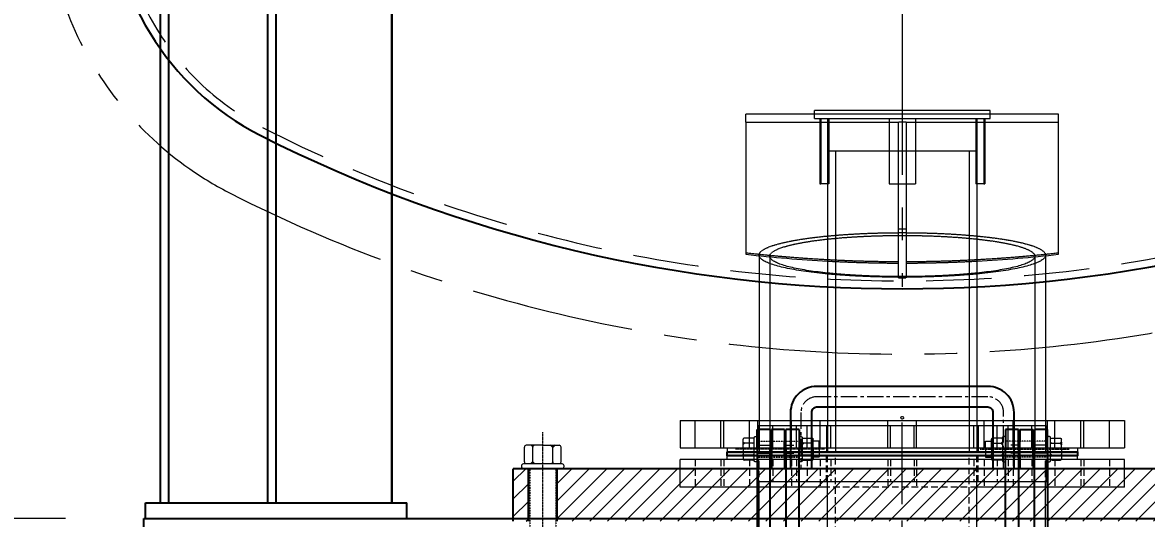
# Model space of a CAD drawing. Header units: millimetres. Extents: x -46397 to 283259, y -8690 to 23983.
# Drawn here: x 8774 to 9634, y 6205 to 6584 of the extents above; entities that cross this region are included whole.
import ezdxf

# ---------------------------------------------------------------- set-up
doc = ezdxf.new("R2010")
doc.units = ezdxf.units.MM
for name, pattern in [('CENTER', [2, 1.25, -0.25, 0.25, -0.25]), ('CENTER2', [1.125, 0.75, -0.125, 0.125, -0.125]), ('HIDDEN2', [0.1875, 0.125, -0.0625]), ('HIDDENX2', [0.75, 0.5, -0.25])]:
    doc.linetypes.add(name, pattern=pattern)
doc.layers.get('Defpoints').update_dxf_attribs({"lineweight": 0})
for name, color, linetype, lineweight in [('0-Dim', 7, 'Continuous', 0), ('AM_8', 1, 'Continuous', 25), ('BOLTS', 7, 'Continuous', 9), ('DUONGCHINH', 7, 'Continuous', 25), ('DUONGTAM', 1, 'CENTER', 0), ('mDƯỜNG TÂM', 8, 'CENTER', 0), ('PHANTOM 2', 8, 'Continuous', 0)]:
    doc.layers.add(name, color=color, linetype=linetype, lineweight=lineweight)
doc.layers.add('flashshoot', color=7, linetype='Continuous')
doc.styles.add('GHI CHÚ 1', font='isocp_IV25.ttf', dxfattribs={"width": 0.8})
doc.dimstyles.new('1-30SCALE', dxfattribs={"dimtxt": 75, "dimasz": 75, "dimexe": 37.5, "dimexo": 30, "dimgap": 30, "dimtad": 1, "dimtoh": 1, "dimdec": 0, "dimdsep": 46, "dimtxsty": 'GHI CHÚ 1', "dimcen": 0.09, "dimclrd": 256, "dimclre": 256, "dimclrt": 2, "dimadec": 0, "dimazin": 0, "dimtfac": 1, "dimtdec": 0, "dimtofl": 0, "dimtmove": 0, "dimatfit": 3, "dimfxl": 1, "dimlwd": 0, "dimlwe": 0, "dimarcsym": 0})
pattern_1 = [(165, (-2929.86261, 4673.71054), (-0.028470095, -0.1062518409), [])]
pattern_2 = [(195, (-2929.86261, -4686.91054), (-0.028470095, 0.1062518409), [])]
pattern_3 = [(15, (2929.86261, 4673.71054), (0.028470095, -0.1062518409), [])]
pattern_4 = [(345, (2929.86261, -4686.91054), (0.028470095, 0.1062518409), [])]

# ---------------------------------------------------------------- blocks, each defined once
blk = doc.blocks.new('jkdajksdqwasd')
at = {"color": 2, "linetype": 'Continuous', "lineweight": 0, "ltscale": 10, "extrusion": (0, 1, 0)}
for p, q in [((4890, 1247), (4830, 1247)), ((4830, 1226), (4830, 1247)), ((4921, 1250), (4866, 1250)), ((4866, 1247), (4866, 1250)), ((5110, 1247), (4890, 1247)), ((4890, 1230), (4890, 1247)), ((5079, 1250), (4921, 1250)), ((4921, 1247), (4921, 1250)), ((5134, 1250), (5079, 1250)), ((5079, 1247), (5079, 1250)), ((5170, 1247), (5110, 1247)), ((5110, 1230), (5110, 1247)), ((5134, 1247), (5134, 1250)), ((5170, 1226), (5170, 1247)), ((5110, 1230), (4890, 1230)), ((4942.85, 988.35), (4942.85, 1230)), ((5057.15, 988.35), (5057.15, 1230)), ((4942.85, 1226), (4830, 1226)), ((4890.45, 983.92), (4890.45, 1226)), ((5170, 1226), (5057.15, 1226)), ((5109.55, 983.92), (5109.55, 1226))]:
    blk.add_line(p, q, dxfattribs=at)
at = {"color": 1, "linetype": 'HIDDENX2', "lineweight": 0, "ltscale": 10, "extrusion": (0, 1, 0)}
for p, q in [((4841.5, 1247), (4841.5, 1226)), ((4861.26, 1247), (4861.26, 1226)), ((4863.5, 1247), (4863.5, 1226)), ((4883.26, 1247), (4883.26, 1226)), ((4889.25, 1226), (4889.25, 1250)), ((4890.45, 1226), (4890.45, 1250)), ((4898.63, 983.92), (4898.63, 1250)), ((4901, 1247), (4901, 1230)), ((4915.25, 1247), (4915.25, 1226)), ((4919, 1247), (4919, 1230)), ((4927.36, 1247), (4927.36, 1230)), ((4937.25, 1247), (4937.25, 1226)), ((4942, 1230), (4942, 1250)), ((4942.85, 1230), (4942.85, 1250)), ((4945.36, 1247), (4945.36, 1230)), ((4948.87, 988.35), (4948.87, 1250)), ((4989, 1247), (4989, 1226)), ((4991, 1247), (4991, 1230)), ((5009, 1247), (5009, 1230)), ((5011, 1247), (5011, 1226)), ((5051.13, 988.35), (5051.13, 1250)), ((5054.64, 1247), (5054.64, 1230)), ((5057.15, 1230), (5057.15, 1250)), ((5058, 1230), (5058, 1250)), ((5062.75, 1247), (5062.75, 1226)), ((5072.64, 1247), (5072.64, 1230)), ((5081, 1247), (5081, 1230)), ((5084.75, 1247), (5084.75, 1226)), ((5099, 1247), (5099, 1230)), ((5101.37, 983.92), (5101.37, 1250)), ((5109.55, 1226), (5109.55, 1250)), ((5110.75, 1226), (5110.75, 1250)), ((5116.74, 1247), (5116.74, 1226)), ((5136.5, 1247), (5136.5, 1226)), ((5138.74, 1247), (5138.74, 1226)), ((5158.5, 1247), (5158.5, 1226)), ((5057.15, 1226), (4942.85, 1226))]:
    blk.add_line(p, q, dxfattribs=at)
blk = doc.blocks.new('*U93')
at = {"layer": 'BOLTS'}
h = blk.add_hatch(dxfattribs=at)
h.set_pattern_fill('ANSI31', color=8, scale=0.88, angle=30, style=0)
h.set_pattern_definition([(195, (-2929.86261, -4641.71054), (-0.028470095, 0.1062518409), [])])
edge = h.paths.add_edge_path()
edge.add_line((-4.59, 42.03), (-4.6, 42.03))
edge.add_ellipse((-5.45, 41.94), major_axis=(-0.608, -0.608), ratio=1, start_angle=141.13417, end_angle=215.08186)
edge.add_line((-5.3, 42.79), (-5.3, 42.8))
edge.add_line((-5.3, 42.8), (-3.85, 42.8))
edge.add_line((-3.85, 42.8), (-3.85, 42.79))
edge.add_ellipse((-3.73, 41.94), major_axis=(-0.608, -0.608), ratio=1, start_angle=232.99783, end_angle=308.86583)
h = blk.add_hatch(dxfattribs=at)
h.set_pattern_fill('ANSI31', color=8, scale=0.88, angle=30, style=0)
h.set_pattern_definition([(165, (-2929.86261, 4718.91054), (-0.028470095, -0.1062518409), [])])
edge = h.paths.add_edge_path()
edge.add_line((-4.59, 35.17), (-4.6, 35.17))
edge.add_ellipse((-5.45, 35.26), major_axis=(-0.608, -0.608), ratio=1, start_angle=54.91813, end_angle=128.86582, ccw=False)
edge.add_line((-5.3, 34.41), (-5.3, 34.4))
edge.add_line((-5.3, 34.4), (-3.85, 34.4))
edge.add_line((-3.85, 34.4), (-3.85, 34.41))
edge.add_ellipse((-3.73, 35.26), major_axis=(-0.608, -0.608), ratio=1, start_angle=321.13416, end_angle=397.00216, ccw=False)
h = blk.add_hatch(dxfattribs=at)
h.set_pattern_fill('ANSI31', color=8, scale=0.88, angle=30, style=0)
h.set_pattern_definition([(345, (2929.86261, -4641.71054), (0.028470095, 0.1062518409), [])])
edge = h.paths.add_edge_path()
edge.add_line((4.59, 42.03), (4.6, 42.03))
edge.add_ellipse((5.45, 41.94), major_axis=(0.608, -0.608), ratio=1, start_angle=144.91814, end_angle=218.86583, ccw=False)
edge.add_line((5.3, 42.79), (5.3, 42.8))
edge.add_line((5.3, 42.8), (3.85, 42.8))
edge.add_line((3.85, 42.8), (3.85, 42.79))
edge.add_ellipse((3.73, 41.94), major_axis=(0.608, -0.608), ratio=1, start_angle=51.13417, end_angle=127.00217, ccw=False)
h = blk.add_hatch(dxfattribs=at)
h.set_pattern_fill('ANSI31', color=8, scale=0.88, angle=30, style=0)
h.set_pattern_definition([(15, (2929.86261, 4718.91054), (0.028470095, -0.1062518409), [])])
edge = h.paths.add_edge_path()
edge.add_line((4.59, 35.17), (4.6, 35.17))
edge.add_ellipse((5.45, 35.26), major_axis=(0.608, -0.608), ratio=1, start_angle=231.13418, end_angle=305.08187)
edge.add_line((5.3, 34.41), (5.3, 34.4))
edge.add_line((5.3, 34.4), (3.85, 34.4))
edge.add_line((3.85, 34.4), (3.85, 34.41))
edge.add_ellipse((3.73, 35.26), major_axis=(0.608, -0.608), ratio=1, start_angle=-37.00216, end_angle=38.86584)
h = blk.add_hatch(dxfattribs=at)
h.set_pattern_fill('ANSI31', color=8, scale=0.88, angle=30, style=0)
h.set_pattern_definition(pattern_2)
edge = h.paths.add_edge_path()
edge.add_line((-4.59, -3.17), (-4.6, -3.17))
edge.add_ellipse((-5.45, -3.26), major_axis=(-0.608, -0.608), ratio=1, start_angle=141.13417, end_angle=215.08186)
edge.add_line((-5.3, -2.41), (-5.3, -2.4))
edge.add_line((-5.3, -2.4), (-3.85, -2.4))
edge.add_line((-3.85, -2.4), (-3.85, -2.41))
edge.add_ellipse((-3.73, -3.26), major_axis=(-0.608, -0.608), ratio=1, start_angle=232.99783, end_angle=308.86583)
h = blk.add_hatch(dxfattribs=at)
h.set_pattern_fill('ANSI31', color=8, scale=0.88, angle=30, style=0)
h.set_pattern_definition(pattern_4)
edge = h.paths.add_edge_path()
edge.add_line((4.59, -3.17), (4.6, -3.17))
edge.add_ellipse((5.45, -3.26), major_axis=(0.608, -0.608), ratio=1, start_angle=144.91814, end_angle=218.86583, ccw=False)
edge.add_line((5.3, -2.41), (5.3, -2.4))
edge.add_line((5.3, -2.4), (3.85, -2.4))
edge.add_line((3.85, -2.4), (3.85, -2.41))
edge.add_ellipse((3.73, -3.26), major_axis=(0.608, -0.608), ratio=1, start_angle=51.13417, end_angle=127.00217, ccw=False)
h = blk.add_hatch(dxfattribs=at)
h.set_pattern_fill('ANSI31', color=8, scale=0.88, angle=30, style=0)
h.set_pattern_definition(pattern_1)
edge = h.paths.add_edge_path()
edge.add_line((-4.59, -10.03), (-4.6, -10.03))
edge.add_ellipse((-5.45, -9.94), major_axis=(-0.608, -0.608), ratio=1, start_angle=54.91813, end_angle=128.86582, ccw=False)
edge.add_line((-5.3, -10.79), (-5.3, -10.8))
edge.add_line((-5.3, -10.8), (-3.85, -10.8))
edge.add_line((-3.85, -10.8), (-3.85, -10.79))
edge.add_ellipse((-3.73, -9.94), major_axis=(-0.608, -0.608), ratio=1, start_angle=321.13416, end_angle=397.00216, ccw=False)
h = blk.add_hatch(dxfattribs=at)
h.set_pattern_fill('ANSI31', color=8, scale=0.88, angle=30, style=0)
h.set_pattern_definition(pattern_3)
edge = h.paths.add_edge_path()
edge.add_line((4.59, -10.03), (4.6, -10.03))
edge.add_ellipse((5.45, -9.94), major_axis=(0.608, -0.608), ratio=1, start_angle=231.13418, end_angle=305.08187)
edge.add_line((5.3, -10.79), (5.3, -10.8))
edge.add_line((5.3, -10.8), (3.85, -10.8))
edge.add_line((3.85, -10.8), (3.85, -10.79))
edge.add_ellipse((3.73, -9.94), major_axis=(0.608, -0.608), ratio=1, start_angle=-37.00216, end_angle=38.86584)
at = {"layer": 'BOLTS', "color": 8, "linetype": 'CENTER2'}
blk.add_line((0, 51.57), (0, -16.77), dxfattribs=at)
at = {"layer": 'BOLTS', "color": 8}
for p, q in [((0, 42.8), (-7.54, 42.8)), ((-4.59, 41.94), (-4.59, 35.26)), ((0, 42.8), (7.54, 42.8)), ((4.59, 41.94), (4.59, 35.26)), ((-8.4, -3.26), (-8.4, -9.94)), ((-4.59, -3.26), (-4.59, -9.94)), ((4.59, -3.26), (4.59, -9.94)), ((8.4, -3.26), (8.4, -9.94)), ((0, -10.8), (-7.54, -10.8)), ((0, -10.8), (7.54, -10.8))]:
    blk.add_line(p, q, dxfattribs=at)
at = {"layer": 'BOLTS', "color": 3, "linetype": 'HIDDEN2'}
for p, q in [((-6, 0), (-6, 32)), ((6, 0), (6, 32))]:
    blk.add_line(p, q, dxfattribs=at)
at = {"layer": 'BOLTS', "color": 3}
for points in [[(0, 47.4), (-5.88, 47.4, 0.414214), (-6, 47.28), (-6, 42.8)], [(0, 47.4), (5.88, 47.4, -0.414214), (6, 47.28), (6, 42.8)]]:
    blk.add_lwpolyline(points, format="xyb", dxfattribs=at)
for points in [[(0, 32), (-8.74, 32, -0.414214), (-9.6, 32.86), (-9.6, 33.54, -0.414214), (-8.74, 34.4), (0, 34.4), (8.74, 34.4, -0.414214), (9.6, 33.54), (9.6, 32.86, -0.414214), (8.74, 32)], [(0, -2.4), (-8.74, -2.4, -0.414214), (-9.6, -1.54), (-9.6, -0.86, -0.414214), (-8.74, 0), (0, 0), (8.74, 0, -0.414214), (9.6, -0.86), (9.6, -1.54, -0.414214), (8.74, -2.4)]]:
    blk.add_lwpolyline(points, format="xyb", close=True, dxfattribs=at)
at = {"layer": 'BOLTS', "color": 8}
for points in [[(-7.54, 34.4, -0.414214), (-8.4, 35.26), (-8.4, 41.94, -0.414214), (-7.54, 42.8)], [(7.54, 34.4, 0.414214), (8.4, 35.26), (8.4, 41.94, 0.414214), (7.54, 42.8)]]:
    blk.add_lwpolyline(points, format="xyb", dxfattribs=at)
blk.add_lwpolyline([(-7.54, 34.4), (0, 34.4)], dxfattribs=at)
for centre, start, end in [((-5.45, 41.94), 360, 90), ((-5.45, 41.94), 360, 90), ((-5.45, 35.26), 270, 0), ((-3.73, 41.94), 90, 180), ((-3.73, 41.94), 90, 180), ((-3.73, 35.26), 180, 270), ((3.73, 41.94), 360, 90), ((3.73, 41.94), 360, 90), ((3.73, 35.26), 270, 0), ((5.45, 41.94), 90, 180), ((5.45, 41.94), 90, 180), ((5.45, 35.26), 180, 270), ((-7.54, -3.26), 90, 180), ((-5.45, -3.26), 360, 90), ((-5.45, -3.26), 360, 90), ((-3.73, -3.26), 90, 180), ((-3.73, -3.26), 90, 180), ((3.73, -3.26), 360, 90), ((3.73, -3.26), 360, 90), ((5.45, -3.26), 90, 180), ((5.45, -3.26), 90, 180), ((7.54, -3.26), 360, 90), ((-7.54, -9.94), 180, 270), ((-5.45, -9.94), 270, 0), ((-3.73, -9.94), 180, 270), ((3.73, -9.94), 270, 0), ((5.45, -9.94), 180, 270), ((7.54, -9.94), 270, 0)]:
    blk.add_arc(centre, 0.859, start, end, dxfattribs=at)
blk = doc.blocks.new('*U94')
at = {"layer": 'BOLTS'}
h = blk.add_hatch(dxfattribs=at)
h.set_pattern_fill('ANSI31', color=8, scale=0.88, angle=30, style=0)
h.set_pattern_definition([(195, (-2929.86261, -4641.71054), (-0.028470095, 0.1062518409), [])])
edge = h.paths.add_edge_path()
edge.add_line((-4.59, 42.03), (-4.6, 42.03))
edge.add_ellipse((-5.45, 41.94), major_axis=(-0.608, -0.608), ratio=1, start_angle=141.13417, end_angle=215.08186)
edge.add_line((-5.3, 42.79), (-5.3, 42.8))
edge.add_line((-5.3, 42.8), (-3.85, 42.8))
edge.add_line((-3.85, 42.8), (-3.85, 42.79))
edge.add_ellipse((-3.73, 41.94), major_axis=(-0.608, -0.608), ratio=1, start_angle=232.99783, end_angle=308.86583)
h = blk.add_hatch(dxfattribs=at)
h.set_pattern_fill('ANSI31', color=8, scale=0.88, angle=30, style=0)
h.set_pattern_definition([(165, (-2929.86261, 4718.91054), (-0.028470095, -0.1062518409), [])])
edge = h.paths.add_edge_path()
edge.add_line((-4.59, 35.17), (-4.6, 35.17))
edge.add_ellipse((-5.45, 35.26), major_axis=(-0.608, -0.608), ratio=1, start_angle=54.91813, end_angle=128.86582, ccw=False)
edge.add_line((-5.3, 34.41), (-5.3, 34.4))
edge.add_line((-5.3, 34.4), (-3.85, 34.4))
edge.add_line((-3.85, 34.4), (-3.85, 34.41))
edge.add_ellipse((-3.73, 35.26), major_axis=(-0.608, -0.608), ratio=1, start_angle=321.13416, end_angle=397.00216, ccw=False)
h = blk.add_hatch(dxfattribs=at)
h.set_pattern_fill('ANSI31', color=8, scale=0.88, angle=30, style=0)
h.set_pattern_definition([(345, (2929.86261, -4641.71054), (0.028470095, 0.1062518409), [])])
edge = h.paths.add_edge_path()
edge.add_line((4.59, 42.03), (4.6, 42.03))
edge.add_ellipse((5.45, 41.94), major_axis=(0.608, -0.608), ratio=1, start_angle=144.91814, end_angle=218.86583, ccw=False)
edge.add_line((5.3, 42.79), (5.3, 42.8))
edge.add_line((5.3, 42.8), (3.85, 42.8))
edge.add_line((3.85, 42.8), (3.85, 42.79))
edge.add_ellipse((3.73, 41.94), major_axis=(0.608, -0.608), ratio=1, start_angle=51.13417, end_angle=127.00217, ccw=False)
h = blk.add_hatch(dxfattribs=at)
h.set_pattern_fill('ANSI31', color=8, scale=0.88, angle=30, style=0)
h.set_pattern_definition([(15, (2929.86261, 4718.91054), (0.028470095, -0.1062518409), [])])
edge = h.paths.add_edge_path()
edge.add_line((4.59, 35.17), (4.6, 35.17))
edge.add_ellipse((5.45, 35.26), major_axis=(0.608, -0.608), ratio=1, start_angle=231.13418, end_angle=305.08187)
edge.add_line((5.3, 34.41), (5.3, 34.4))
edge.add_line((5.3, 34.4), (3.85, 34.4))
edge.add_line((3.85, 34.4), (3.85, 34.41))
edge.add_ellipse((3.73, 35.26), major_axis=(0.608, -0.608), ratio=1, start_angle=-37.00216, end_angle=38.86584)
h = blk.add_hatch(dxfattribs=at)
h.set_pattern_fill('ANSI31', color=8, scale=0.88, angle=30, style=0)
h.set_pattern_definition(pattern_2)
edge = h.paths.add_edge_path()
edge.add_line((-4.59, -3.17), (-4.6, -3.17))
edge.add_ellipse((-5.45, -3.26), major_axis=(-0.608, -0.608), ratio=1, start_angle=141.13417, end_angle=215.08186)
edge.add_line((-5.3, -2.41), (-5.3, -2.4))
edge.add_line((-5.3, -2.4), (-3.85, -2.4))
edge.add_line((-3.85, -2.4), (-3.85, -2.41))
edge.add_ellipse((-3.73, -3.26), major_axis=(-0.608, -0.608), ratio=1, start_angle=232.99783, end_angle=308.86583)
h = blk.add_hatch(dxfattribs=at)
h.set_pattern_fill('ANSI31', color=8, scale=0.88, angle=30, style=0)
h.set_pattern_definition(pattern_4)
edge = h.paths.add_edge_path()
edge.add_line((4.59, -3.17), (4.6, -3.17))
edge.add_ellipse((5.45, -3.26), major_axis=(0.608, -0.608), ratio=1, start_angle=144.91814, end_angle=218.86583, ccw=False)
edge.add_line((5.3, -2.41), (5.3, -2.4))
edge.add_line((5.3, -2.4), (3.85, -2.4))
edge.add_line((3.85, -2.4), (3.85, -2.41))
edge.add_ellipse((3.73, -3.26), major_axis=(0.608, -0.608), ratio=1, start_angle=51.13417, end_angle=127.00217, ccw=False)
h = blk.add_hatch(dxfattribs=at)
h.set_pattern_fill('ANSI31', color=8, scale=0.88, angle=30, style=0)
h.set_pattern_definition(pattern_1)
edge = h.paths.add_edge_path()
edge.add_line((-4.59, -10.03), (-4.6, -10.03))
edge.add_ellipse((-5.45, -9.94), major_axis=(-0.608, -0.608), ratio=1, start_angle=54.91813, end_angle=128.86582, ccw=False)
edge.add_line((-5.3, -10.79), (-5.3, -10.8))
edge.add_line((-5.3, -10.8), (-3.85, -10.8))
edge.add_line((-3.85, -10.8), (-3.85, -10.79))
edge.add_ellipse((-3.73, -9.94), major_axis=(-0.608, -0.608), ratio=1, start_angle=321.13416, end_angle=397.00216, ccw=False)
h = blk.add_hatch(dxfattribs=at)
h.set_pattern_fill('ANSI31', color=8, scale=0.88, angle=30, style=0)
h.set_pattern_definition(pattern_3)
edge = h.paths.add_edge_path()
edge.add_line((4.59, -10.03), (4.6, -10.03))
edge.add_ellipse((5.45, -9.94), major_axis=(0.608, -0.608), ratio=1, start_angle=231.13418, end_angle=305.08187)
edge.add_line((5.3, -10.79), (5.3, -10.8))
edge.add_line((5.3, -10.8), (3.85, -10.8))
edge.add_line((3.85, -10.8), (3.85, -10.79))
edge.add_ellipse((3.73, -9.94), major_axis=(0.608, -0.608), ratio=1, start_angle=-37.00216, end_angle=38.86584)
at = {"layer": 'BOLTS', "color": 8, "linetype": 'CENTER2'}
blk.add_line((0, 51.57), (0, -16.77), dxfattribs=at)
at = {"layer": 'BOLTS', "color": 8}
for p, q in [((0, 42.8), (-7.54, 42.8)), ((-4.59, 41.94), (-4.59, 35.26)), ((0, 42.8), (7.54, 42.8)), ((4.59, 41.94), (4.59, 35.26)), ((-8.4, -3.26), (-8.4, -9.94)), ((-4.59, -3.26), (-4.59, -9.94)), ((4.59, -3.26), (4.59, -9.94)), ((8.4, -3.26), (8.4, -9.94)), ((0, -10.8), (-7.54, -10.8)), ((0, -10.8), (7.54, -10.8))]:
    blk.add_line(p, q, dxfattribs=at)
at = {"layer": 'BOLTS', "color": 3, "linetype": 'HIDDEN2'}
for p, q in [((-6, 0), (-6, 32)), ((6, 0), (6, 32))]:
    blk.add_line(p, q, dxfattribs=at)
at = {"layer": 'BOLTS', "color": 3}
for points in [[(0, 47.4), (-5.88, 47.4, 0.414214), (-6, 47.28), (-6, 42.8)], [(0, 47.4), (5.88, 47.4, -0.414214), (6, 47.28), (6, 42.8)]]:
    blk.add_lwpolyline(points, format="xyb", dxfattribs=at)
for points in [[(0, 32), (-8.74, 32, -0.414214), (-9.6, 32.86), (-9.6, 33.54, -0.414214), (-8.74, 34.4), (0, 34.4), (8.74, 34.4, -0.414214), (9.6, 33.54), (9.6, 32.86, -0.414214), (8.74, 32)], [(0, -2.4), (-8.74, -2.4, -0.414214), (-9.6, -1.54), (-9.6, -0.86, -0.414214), (-8.74, 0), (0, 0), (8.74, 0, -0.414214), (9.6, -0.86), (9.6, -1.54, -0.414214), (8.74, -2.4)]]:
    blk.add_lwpolyline(points, format="xyb", close=True, dxfattribs=at)
at = {"layer": 'BOLTS', "color": 8}
for points in [[(-7.54, 34.4, -0.414214), (-8.4, 35.26), (-8.4, 41.94, -0.414214), (-7.54, 42.8)], [(7.54, 34.4, 0.414214), (8.4, 35.26), (8.4, 41.94, 0.414214), (7.54, 42.8)]]:
    blk.add_lwpolyline(points, format="xyb", dxfattribs=at)
blk.add_lwpolyline([(-7.54, 34.4), (0, 34.4)], dxfattribs=at)
for centre, start, end in [((-5.45, 41.94), 360, 90), ((-5.45, 41.94), 360, 90), ((-5.45, 35.26), 270, 0), ((-3.73, 41.94), 90, 180), ((-3.73, 41.94), 90, 180), ((-3.73, 35.26), 180, 270), ((3.73, 41.94), 360, 90), ((3.73, 41.94), 360, 90), ((3.73, 35.26), 270, 0), ((5.45, 41.94), 90, 180), ((5.45, 41.94), 90, 180), ((5.45, 35.26), 180, 270), ((-7.54, -3.26), 90, 180), ((-5.45, -3.26), 360, 90), ((-5.45, -3.26), 360, 90), ((-3.73, -3.26), 90, 180), ((-3.73, -3.26), 90, 180), ((3.73, -3.26), 360, 90), ((3.73, -3.26), 360, 90), ((5.45, -3.26), 90, 180), ((5.45, -3.26), 90, 180), ((7.54, -3.26), 360, 90), ((-7.54, -9.94), 180, 270), ((-5.45, -9.94), 270, 0), ((-3.73, -9.94), 180, 270), ((3.73, -9.94), 270, 0), ((5.45, -9.94), 180, 270), ((7.54, -9.94), 270, 0)]:
    blk.add_arc(centre, 0.859, start, end, dxfattribs=at)
blk = doc.blocks.new('*U91')
at = {"layer": 'BOLTS'}
h = blk.add_hatch(dxfattribs=at)
h.set_pattern_fill('ANSI31', color=8, scale=1.466667, angle=30, style=0)
h.set_pattern_definition([(195, (-4883.10436, -7707.51756), (-0.0474501583, 0.1770864014), [])])
edge = h.paths.add_edge_path()
edge.add_line((-7.64, 98.72), (-7.66, 98.72))
edge.add_ellipse((-9.09, 98.57), major_axis=(-1.01, -1.01), ratio=1, start_angle=141.13417, end_angle=215.08186)
edge.add_line((-8.84, 99.98), (-8.84, 100))
edge.add_line((-8.84, 100), (-6.42, 100))
edge.add_line((-6.42, 100), (-6.42, 99.99))
edge.add_ellipse((-6.22, 98.57), major_axis=(-1.01, -1.01), ratio=1, start_angle=232.99783, end_angle=308.86583)
h = blk.add_hatch(dxfattribs=at)
h.set_pattern_fill('ANSI31', color=8, scale=1.466667, angle=30, style=0)
h.set_pattern_definition([(345, (4883.10436, -7707.51756), (0.0474501583, 0.1770864014), [])])
edge = h.paths.add_edge_path()
edge.add_line((7.64, 98.72), (7.66, 98.72))
edge.add_ellipse((9.09, 98.57), major_axis=(1.01, -1.01), ratio=1, start_angle=144.91814, end_angle=218.86583, ccw=False)
edge.add_line((8.84, 99.98), (8.84, 100))
edge.add_line((8.84, 100), (6.42, 100))
edge.add_line((6.42, 100), (6.42, 99.99))
edge.add_ellipse((6.22, 98.57), major_axis=(1.01, -1.01), ratio=1, start_angle=51.13417, end_angle=127.00217, ccw=False)
h = blk.add_hatch(dxfattribs=at)
h.set_pattern_fill('ANSI31', color=8, scale=1.466667, angle=30, style=0)
h.set_pattern_definition([(165, (-4883.10436, 7893.51756), (-0.0474501583, -0.1770864014), [])])
edge = h.paths.add_edge_path()
edge.add_line((-7.64, 87.28), (-7.66, 87.28))
edge.add_ellipse((-9.09, 87.43), major_axis=(-1.01, -1.01), ratio=1, start_angle=54.91813, end_angle=128.86582, ccw=False)
edge.add_line((-8.84, 86.02), (-8.84, 86))
edge.add_line((-8.84, 86), (-6.42, 86))
edge.add_line((-6.42, 86), (-6.42, 86.01))
edge.add_ellipse((-6.22, 87.43), major_axis=(-1.01, -1.01), ratio=1, start_angle=321.13416, end_angle=397.00216, ccw=False)
h = blk.add_hatch(dxfattribs=at)
h.set_pattern_fill('ANSI31', color=8, scale=1.466667, angle=30, style=0)
h.set_pattern_definition([(15, (4883.10436, 7893.51756), (0.0474501583, -0.1770864014), [])])
edge = h.paths.add_edge_path()
edge.add_line((7.64, 87.28), (7.66, 87.28))
edge.add_ellipse((9.09, 87.43), major_axis=(1.01, -1.01), ratio=1, start_angle=231.13418, end_angle=305.08187)
edge.add_line((8.84, 86.02), (8.84, 86))
edge.add_line((8.84, 86), (6.42, 86))
edge.add_line((6.42, 86), (6.42, 86.01))
edge.add_ellipse((6.22, 87.43), major_axis=(1.01, -1.01), ratio=1, start_angle=-37.00216, end_angle=38.86584)
h = blk.add_hatch(dxfattribs=at)
h.set_pattern_fill('ANSI31', color=8, scale=1.466667, angle=30, style=0)
h.set_pattern_definition([(195, (-4883.10436, -7811.51756), (-0.0474501583, 0.1770864014), [])])
edge = h.paths.add_edge_path()
edge.add_line((-7.64, -5.28), (-7.66, -5.28))
edge.add_ellipse((-9.09, -5.43), major_axis=(-1.01, -1.01), ratio=1, start_angle=141.13417, end_angle=215.08186)
edge.add_line((-8.84, -4.02), (-8.84, -4))
edge.add_line((-8.84, -4), (-6.42, -4))
edge.add_line((-6.42, -4), (-6.42, -4.01))
edge.add_ellipse((-6.22, -5.43), major_axis=(-1.01, -1.01), ratio=1, start_angle=232.99783, end_angle=308.86583)
h = blk.add_hatch(dxfattribs=at)
h.set_pattern_fill('ANSI31', color=8, scale=1.466667, angle=30, style=0)
h.set_pattern_definition([(345, (4883.10436, -7811.51756), (0.0474501583, 0.1770864014), [])])
edge = h.paths.add_edge_path()
edge.add_line((7.64, -5.28), (7.66, -5.28))
edge.add_ellipse((9.09, -5.43), major_axis=(1.01, -1.01), ratio=1, start_angle=144.91814, end_angle=218.86583, ccw=False)
edge.add_line((8.84, -4.02), (8.84, -4))
edge.add_line((8.84, -4), (6.42, -4))
edge.add_line((6.42, -4), (6.42, -4.01))
edge.add_ellipse((6.22, -5.43), major_axis=(1.01, -1.01), ratio=1, start_angle=51.13417, end_angle=127.00217, ccw=False)
h = blk.add_hatch(dxfattribs=at)
h.set_pattern_fill('ANSI31', color=8, scale=1.466667, angle=30, style=0)
h.set_pattern_definition([(165, (-4883.10436, 7789.51756), (-0.0474501583, -0.1770864014), [])])
edge = h.paths.add_edge_path()
edge.add_line((-7.64, -16.72), (-7.66, -16.72))
edge.add_ellipse((-9.09, -16.57), major_axis=(-1.01, -1.01), ratio=1, start_angle=54.91813, end_angle=128.86582, ccw=False)
edge.add_line((-8.84, -17.98), (-8.84, -18))
edge.add_line((-8.84, -18), (-6.42, -18))
edge.add_line((-6.42, -18), (-6.42, -17.99))
edge.add_ellipse((-6.22, -16.57), major_axis=(-1.01, -1.01), ratio=1, start_angle=321.13416, end_angle=397.00216, ccw=False)
h = blk.add_hatch(dxfattribs=at)
h.set_pattern_fill('ANSI31', color=8, scale=1.466667, angle=30, style=0)
h.set_pattern_definition([(15, (4883.10436, 7789.51756), (0.0474501583, -0.1770864014), [])])
edge = h.paths.add_edge_path()
edge.add_line((7.64, -16.72), (7.66, -16.72))
edge.add_ellipse((9.09, -16.57), major_axis=(1.01, -1.01), ratio=1, start_angle=231.13418, end_angle=305.08187)
edge.add_line((8.84, -17.98), (8.84, -18))
edge.add_line((8.84, -18), (6.42, -18))
edge.add_line((6.42, -18), (6.42, -17.99))
edge.add_ellipse((6.22, -16.57), major_axis=(1.01, -1.01), ratio=1, start_angle=-37.00216, end_angle=38.86584)
at = {"layer": 'BOLTS', "color": 8, "linetype": 'CENTER2'}
blk.add_line((0, 114.62), (0, -27.95), dxfattribs=at)
at = {"layer": 'BOLTS', "color": 8}
for p, q in [((0, 100), (-12.57, 100)), ((-7.65, 98.57), (-7.65, 87.43)), ((0, 100), (12.57, 100)), ((7.65, 98.57), (7.65, 87.43)), ((-14, -5.43), (-14, -16.57)), ((-7.65, -5.43), (-7.65, -16.57)), ((7.65, -5.43), (7.65, -16.57)), ((14, -5.43), (14, -16.57)), ((0, -18), (-12.57, -18)), ((0, -18), (12.57, -18))]:
    blk.add_line(p, q, dxfattribs=at)
at = {"layer": 'BOLTS', "color": 3, "linetype": 'HIDDEN2'}
for p, q in [((-10, 0), (-10, 82)), ((10, 0), (10, 82))]:
    blk.add_line(p, q, dxfattribs=at)
at = {"layer": 'BOLTS', "color": 3}
for points in [[(0, 107.67), (-9.8, 107.67, 0.414214), (-10, 107.47), (-10, 100)], [(0, 107.67), (9.8, 107.67, -0.414214), (10, 107.47), (10, 100)]]:
    blk.add_lwpolyline(points, format="xyb", dxfattribs=at)
at = {"layer": 'BOLTS', "color": 8}
for points in [[(-12.57, 86, -0.414214), (-14, 87.43), (-14, 98.57, -0.414214), (-12.57, 100)], [(12.57, 86, 0.414214), (14, 87.43), (14, 98.57, 0.414214), (12.57, 100)]]:
    blk.add_lwpolyline(points, format="xyb", dxfattribs=at)
at = {"layer": 'BOLTS', "color": 3}
for points in [[(0, 82), (-14.57, 82, -0.414214), (-16, 83.43), (-16, 84.57, -0.414214), (-14.57, 86), (0, 86), (14.57, 86, -0.414214), (16, 84.57), (16, 83.43, -0.414214), (14.57, 82)], [(0, -4), (-14.57, -4, -0.414214), (-16, -2.57), (-16, -1.43, -0.414214), (-14.57, 0), (0, 0), (14.57, 0, -0.414214), (16, -1.43), (16, -2.57, -0.414214), (14.57, -4)]]:
    blk.add_lwpolyline(points, format="xyb", close=True, dxfattribs=at)
at = {"layer": 'BOLTS', "color": 8}
blk.add_lwpolyline([(-12.57, 86), (0, 86)], dxfattribs=at)
for centre, start, end in [((-9.09, 98.57), 360, 90), ((-9.09, 98.57), 360, 90), ((-6.22, 98.57), 90, 180), ((-6.22, 98.57), 90, 180), ((6.22, 98.57), 360, 90), ((6.22, 98.57), 360, 90), ((9.09, 98.57), 90, 180), ((9.09, 98.57), 90, 180), ((-9.09, 87.43), 270, 0), ((-6.22, 87.43), 180, 270), ((6.22, 87.43), 270, 0), ((9.09, 87.43), 180, 270), ((-12.57, -5.43), 90, 180), ((-9.09, -5.43), 360, 90), ((-9.09, -5.43), 360, 90), ((-6.22, -5.43), 90, 180), ((-6.22, -5.43), 90, 180), ((6.22, -5.43), 360, 90), ((6.22, -5.43), 360, 90), ((9.09, -5.43), 90, 180), ((9.09, -5.43), 90, 180), ((12.57, -5.43), 360, 90), ((-12.57, -16.57), 180, 270), ((-9.09, -16.57), 270, 0), ((-6.22, -16.57), 180, 270), ((6.22, -16.57), 270, 0), ((9.09, -16.57), 180, 270), ((12.57, -16.57), 270, 0)]:
    blk.add_arc(centre, 1.43, start, end, dxfattribs=at)
blk = doc.blocks.new('MH1-3')
at = {"layer": '0-Dim', "lineweight": 0}
h = blk.add_hatch(dxfattribs=at)
h.set_pattern_fill('ANSI31', color=251, scale=3)
h.set_pattern_definition([(45, (-298332.008, 81256.73), (-6.7351921, 6.7351921), [])])
h.paths.add_polyline_path([(-297.5, 275.12), (-286, 275.12), (-286, 315.12), (-297.5, 315.12)])
h = blk.add_hatch(dxfattribs=at)
h.set_pattern_fill('ANSI31', color=251, scale=3)
h.set_pattern_definition([(45, (-296359.433, 84837.538), (-6.7351921, 6.7351921), [])])
h.paths.add_polyline_path([(264, 315.12), (-117, 315.12), (-133, 315.12), (-264, 315.12), (-264, 275.12), (264, 275.12)])
at = {"color": 251, "linetype": 'Continuous', "lineweight": 0, "extrusion": (0, 1, 0)}
for p, q in [((-111, 333.12), (-101, 333.12)), ((-111, 327.12), (-101, 327.12)), ((-89, 333.12), (-83, 333.12)), ((-89, 327.12), (-83, 327.12)), ((89, 333.12), (83, 333.12)), ((89, 327.12), (83, 327.12)), ((111, 333.12), (101, 333.12)), ((111, 327.12), (101, 327.12))]:
    blk.add_line(p, q, dxfattribs=at)
at = {"color": 3, "linetype": 'Continuous', "lineweight": 25}
for p, q in [((-286, 275.12), (-286, 315.12)), ((-264, 275.12), (-264, 315.12))]:
    blk.add_line(p, q, dxfattribs=at)
at = {"layer": 'DUONGCHINH', "extrusion": (0, 1, 0)}
for p, q in [((-111, 331.12), (-111, 345.12)), ((-101, 345.12), (-111, 345.12)), ((-101, 345.12), (-101, 331.12)), ((-90, 345.12), (-100, 345.12)), ((-100, 345.12), (-100, 325.88)), ((-90, 345.12), (-90, 336.12)), ((-89, 331.12), (-89, 345.12)), ((-79, 345.12), (-89, 345.12)), ((-79, 345.12), (-79, 331.12)), ((79, 345.12), (79, 331.12)), ((89, 345.12), (79, 345.12)), ((89, 331.12), (89, 345.12)), ((90, 345.12), (90, 335.79)), ((90, 345.12), (100, 345.12)), ((100, 345.12), (100, 335.79)), ((101, 345.12), (101, 331.12)), ((111, 345.12), (101, 345.12)), ((111, 331.12), (111, 345.12)), ((-90, 324.12), (-90, 336.12)), ((90, 323.88), (90, 335.79)), ((100, 323.88), (100, 335.79)), ((-111, 331.12), (-111, 191.99)), ((-101, 191.99), (-101, 331.12)), ((-89, 331.12), (-89, 191.99)), ((-79, 191.99), (-79, 331.12)), ((79, 191.99), (79, 331.12)), ((89, 331.12), (89, 191.99)), ((101, 191.99), (101, 331.12)), ((111, 331.12), (111, 191.99)), ((-100, 325.88), (-100, 315.12)), ((-90, 325.88), (-90, 315.12)), ((90, 325.88), (90, 315.12)), ((100, 325.88), (100, 315.12)), ((281.92, 315.12), (-297.5, 315.12)), ((-297.5, 275.12), (-297.5, 315.12))]:
    blk.add_line(p, q, dxfattribs=at)
at = {"layer": 'DUONGCHINH'}
for points in [[(85.5, 315.12), (85.5, 358.12, 0.414214), (65.5, 378.12), (-65.5, 378.12, 0.414214), (-85.5, 358.12), (-85.5, 315.12)], [(69.5, 315.12), (69.5, 358.12, 0.414214), (65.5, 362.12), (-65.5, 362.12, 0.414214), (-69.5, 358.12), (-69.5, 315.12)]]:
    blk.add_lwpolyline(points, format="xyb", dxfattribs=at)
at = {"layer": 'mDƯỜNG TÂM', "color": 8, "ltscale": 50}
blk.add_line((0, -11.97), (0, 356.56), dxfattribs=at)
at = {"layer": 'mDƯỜNG TÂM', "ltscale": 10}
blk.add_lwpolyline([(77.5, 315.12), (77.5, 358.12, 0.414214), (65.5, 370.12), (-65.5, 370.12, 0.414214), (-77.5, 358.12), (-77.5, 315.12)], format="xyb", dxfattribs=at)
at = {"color": 251, "lineweight": 0}
for name, p, rotation in [('*U91', (-275, 315.12), 180), ('*U93', (-111, 330.12), 270)]:
    blk.add_blockref(name, p, dxfattribs=dict(at, rotation=rotation))
at = {"color": 251, "lineweight": 0, "xscale": -1.000000000000001, "rotation": 90}
blk.add_blockref('*U94', (111, 330.12), dxfattribs=at)
blk = doc.blocks.new('SD2-2')
at = {"layer": 'DUONGCHINH', "extrusion": (0, 1, 0)}
for p, q in [((-580, 1194), (-580, 1202)), ((-580, 1202), (580, 1202))]:
    blk.add_line(p, q, dxfattribs=at)
blk = doc.blocks.new('A$C3d023de0')
at = {"color": 3, "linetype": 'HIDDENX2', "lineweight": 0, "ltscale": 100}
blk.add_lwpolyline([(-600, 454.61), (-600, 404.6, 0.284518), (-488.32, 221.3, 0.238987), (488.32, 221.3, 0.284518), (600, 404.6), (600, 454.61)], format="xyb", dxfattribs=at)
at = {"layer": 'DUONGCHINH', "color": 2, "ltscale": 10}
blk.add_lwpolyline([(-606, 454.61), (-606, 404.62, 0.28449), (-491.03, 215.95, 0.238987), (491.03, 215.95, 0.28449), (606, 404.62), (606, 454.61)], format="xyb", close=True, dxfattribs=at)
at = {"layer": 'DUONGTAM', "ltscale": 100}
blk.add_line((0, 2310.63), (0, 100), dxfattribs=at)
blk = doc.blocks.new('q kjekjas ad')
at = {"color": 2, "linetype": 'Continuous', "lineweight": 0, "extrusion": (0, 1, 0)}
for p, q in [((-4932.85, 234.73), (-5067.15, 234.73)), ((-5067.15, 228.73), (-5067.15, 234.73)), ((-4932.85, 228.73), (-4932.85, 234.73)), ((-5067.15, 232.01), (-5119.55, 232.01)), ((-5119.55, 226.01), (-5119.55, 232.01)), ((-5119.51, 226.01), (-5119.55, 226.01)), ((-5119.55, 226.01), (-5119.55, 124.93)), ((-5119.51, 226.01), (-5119.51, 226.01)), ((-5119.51, 226.01), (-5063.15, 226.01)), ((-5067.15, 228.73), (-4932.85, 228.73)), ((-5063.15, 228.73), (-5063.15, 178.73)), ((-5062.35, 228.73), (-5062.35, 178.73)), ((-5056.27, 228.73), (-5056.27, 178.73)), ((-5056.27, 226.01), (-5010, 226.01)), ((-5010, 228.73), (-5010, 178.73)), ((-4990, 228.73), (-4990, 178.73)), ((-4990, 226.01), (-4943.73, 226.01)), ((-4943.73, 228.73), (-4943.73, 178.73)), ((-4937.65, 228.73), (-4937.65, 178.73)), ((-4936.85, 228.73), (-4936.85, 178.73)), ((-4936.85, 226.01), (-4880.49, 226.01)), ((-4880.45, 232.01), (-4932.85, 232.01)), ((-4880.45, 226.01), (-4880.49, 226.01)), ((-4880.49, 226.01), (-4880.49, 226.01)), ((-4880.45, 226.01), (-4880.45, 232.01)), ((-4880.45, 124.93), (-4880.45, 226.01)), ((-5010, 203.73), (-5056.27, 203.73)), ((-4943.73, 203.73), (-4990, 203.73)), ((-5063.15, 178.73), (-5062.35, 178.73)), ((-5056.27, 178.73), (-5062.35, 178.73)), ((-5057.15, 178.73), (-5057.15, -6)), ((-5010, 178.73), (-4990, 178.73)), ((-4937.65, 178.73), (-4943.73, 178.73)), ((-4942.85, 178.73), (-4942.85, -6)), ((-4937.65, 178.73), (-4936.85, 178.73)), ((-5109.55, 123.85), (-5109.55, -2)), ((-4890.45, 123.85), (-4890.45, -2)), ((-5170, -2), (-5057.15, -2)), ((-5170, -2), (-5170, -23)), ((-5110, -6), (-4890, -6)), ((-5110, -6), (-5110, -23)), ((-4942.85, -2), (-4830, -2)), ((-4890, -6), (-4890, -23)), ((-4830, -2), (-4830, -23)), ((-5170, -23), (-5110, -23)), ((-5134, -23), (-5134, -26)), ((-5110, -23), (-4890, -23)), ((-5079, -23), (-5079, -26)), ((-4921, -23), (-4921, -26)), ((-4890, -23), (-4830, -23)), ((-4866, -23), (-4866, -26)), ((-5134, -26), (-5079, -26)), ((-5079, -26), (-4921, -26)), ((-4921, -26), (-4866, -26))]:
    blk.add_line(p, q, dxfattribs=at)
at = {"color": 1, "linetype": 'HIDDENX2', "lineweight": 0, "extrusion": (0, 1, 0)}
for p, q in [((-4932.85, 232.01), (-5067.15, 232.01)), ((-5063.15, 226.01), (-5056.27, 226.01)), ((-5057.15, 228.73), (-5057.15, 178.73)), ((-5010, 226.01), (-5003, 226.01)), ((-5003, 106.96), (-5003, 226.01)), ((-5000, 226.01), (-5003, 226.01)), ((-4997, 226.01), (-5000, 226.01)), ((-4997, 226.01), (-4997, 106.96)), ((-4997, 226.01), (-4990, 226.01)), ((-4943.73, 226.01), (-4936.85, 226.01)), ((-4942.85, 228.73), (-4942.85, 178.73)), ((-5056.27, 203.73), (-5057.15, 203.73)), ((-5057.15, 203.73), (-5057.15, 178.73)), ((-5051.13, 203.73), (-5051.13, -26)), ((-4990, 203.73), (-5010, 203.73)), ((-4948.87, 203.73), (-4948.87, -26)), ((-4942.85, 203.73), (-4943.73, 203.73)), ((-4942.85, 203.73), (-4942.85, 178.73)), ((-5109.55, 124.31), (-5109.55, 123.85)), ((-5101.37, 123.5), (-5101.37, -26)), ((-4898.63, 123.5), (-4898.63, -26)), ((-4890.45, 124.31), (-4890.45, 123.85)), ((-5158.5, -23), (-5158.5, -2)), ((-5138.74, -23), (-5138.74, -2)), ((-5136.5, -23), (-5136.5, -2)), ((-5116.74, -23), (-5116.74, -2)), ((-5110.75, -2), (-5110.75, -26)), ((-5109.55, -2), (-5109.55, -26)), ((-5099, -23), (-5099, -6)), ((-5084.75, -23), (-5084.75, -2)), ((-5081, -23), (-5081, -6)), ((-5072.64, -23), (-5072.64, -6)), ((-5062.75, -23), (-5062.75, -2)), ((-5058, -6), (-5058, -26)), ((-5057.15, -2), (-4942.85, -2)), ((-5057.15, -6), (-5057.15, -26)), ((-5054.64, -23), (-5054.64, -6)), ((-5011, -23), (-5011, -2)), ((-5009, -23), (-5009, -6)), ((-4991, -23), (-4991, -6)), ((-4989, -23), (-4989, -2)), ((-4945.36, -23), (-4945.36, -6)), ((-4942.85, -6), (-4942.85, -26)), ((-4942, -6), (-4942, -26)), ((-4937.25, -23), (-4937.25, -2)), ((-4927.36, -23), (-4927.36, -6)), ((-4919, -23), (-4919, -6)), ((-4915.25, -23), (-4915.25, -2)), ((-4901, -23), (-4901, -6)), ((-4890.45, -2), (-4890.45, -26)), ((-4889.25, -2), (-4889.25, -26)), ((-4883.26, -23), (-4883.26, -2)), ((-4863.5, -23), (-4863.5, -2)), ((-4861.26, -23), (-4861.26, -2)), ((-4841.5, -23), (-4841.5, -2))]:
    blk.add_line(p, q, dxfattribs=at)
at = {"color": 1, "linetype": 'HIDDENX2', "lineweight": 0, "extrusion": (0, 0, -1)}
for radius, start, end in [(1041.84, 269.83502, 270.16498), (1066.85, 270.16112, 276.43399), (1066.85, 263.56601, 269.83888)]:
    blk.add_arc((5000, 1186), radius, start, end, dxfattribs=at)
at = {"color": 2, "linetype": 'Continuous', "lineweight": 0}
for start, end in [(263.57162, 266.93194), (273.06806, 276.42838)]:
    blk.add_arc((-5000, 1186), 1067.78, start, end, dxfattribs=at)
at = {"color": 1, "linetype": 'HIDDENX2', "lineweight": 0}
for radius, start, end in [(1067.78, 266.93194, 269.83902), (1067.78, 270.16098, 273.06806), (1079.04, 269.8407, 270.1593)]:
    blk.add_arc((-5000, 1186), radius, start, end, dxfattribs=at)
blk.add_ellipse((-5000, 0), major_axis=(1, 0), ratio=1, dxfattribs=at)
blk.add_ellipse((-5000, 0), major_axis=(1, 0), ratio=1, dxfattribs=at)
for points, knots in [([(-5109.51, 123.85), (-5109.54, 124), (-5109.55, 124.16), (-5109.55, 124.85), (-5109.39, 125.39), (-5108.71, 126.49), (-5108.2, 127.04), (-5106.81, 128.15), (-5105.93, 128.7), (-5103.82, 129.79), (-5102.59, 130.33), (-5099.78, 131.39), (-5098.21, 131.91), (-5094.74, 132.91), (-5092.85, 133.4), (-5088.81, 134.35), (-5086.65, 134.8), (-5082.11, 135.66), (-5079.73, 136.07), (-5074.86, 136.83), (-5072.28, 137.2), (-5066.84, 137.9), (-5063.98, 138.24), (-5058.02, 138.87), (-5054.92, 139.16), (-5048.52, 139.7), (-5045.23, 139.95), (-5038.49, 140.38), (-5035.06, 140.58), (-5028.1, 140.91), (-5024.57, 141.05), (-5017.51, 141.26), (-5013.97, 141.35), (-5006.93, 141.45), (-5003.44, 141.48), (-5000, 141.48)], [495.134874, 495.134874, 495.134874, 495.134874, 498.156566, 498.156566, 508.605071, 508.605071, 519.053576, 519.053576, 529.502081, 529.502081, 539.950585, 539.950585, 550.39909, 550.39909, 560.847595, 560.847595, 571.2961, 571.2961, 581.744605, 581.744605, 592.054882, 592.054882, 602.365159, 602.365159, 612.675436, 612.675436, 622.985714, 622.985714, 633.295991, 633.295991, 643.606268, 643.606268, 653.916545, 653.916545, 664.226822, 664.226822, 664.226822, 664.226822]), ([(-5101.33, 123.04), (-5101.36, 123.19), (-5101.37, 123.35), (-5101.37, 124), (-5101.22, 124.5), (-5100.59, 125.51), (-5100.12, 126.03), (-5098.83, 127.05), (-5098.02, 127.56), (-5096.07, 128.56), (-5094.93, 129.06), (-5092.33, 130.04), (-5090.87, 130.52), (-5087.67, 131.45), (-5085.92, 131.9), (-5082.18, 132.77), (-5080.18, 133.19), (-5075.98, 133.99), (-5073.78, 134.36), (-5069.27, 135.07), (-5066.88, 135.41), (-5061.85, 136.06), (-5059.21, 136.37), (-5053.69, 136.95), (-5050.82, 137.22), (-5044.9, 137.72), (-5041.85, 137.95), (-5035.62, 138.35), (-5032.44, 138.53), (-5026, 138.84), (-5022.74, 138.96), (-5016.2, 139.16), (-5012.93, 139.24), (-5006.41, 139.34), (-5003.18, 139.36), (-5000, 139.36)], [457.935768, 457.935768, 457.935768, 457.935768, 460.956336, 460.956336, 470.624363, 470.624363, 480.292391, 480.292391, 489.960418, 489.960418, 499.628446, 499.628446, 509.296473, 509.296473, 518.964501, 518.964501, 528.632528, 528.632528, 538.300556, 538.300556, 547.84097, 547.84097, 557.381384, 557.381384, 566.921798, 566.921798, 576.462213, 576.462213, 586.002627, 586.002627, 595.543041, 595.543041, 605.083455, 605.083455, 614.62387, 614.62387, 614.62387, 614.62387]), ([(-5000, 141.48), (-4996.56, 141.48), (-4993.07, 141.45), (-4986.03, 141.35), (-4982.49, 141.26), (-4975.43, 141.05), (-4971.9, 140.91), (-4964.94, 140.58), (-4961.51, 140.38), (-4954.77, 139.95), (-4951.48, 139.7), (-4945.08, 139.16), (-4941.98, 138.87), (-4936.02, 138.24), (-4933.16, 137.9), (-4927.72, 137.2), (-4925.14, 136.83), (-4920.27, 136.07), (-4917.89, 135.66), (-4913.35, 134.8), (-4911.19, 134.35), (-4907.15, 133.4), (-4905.26, 132.91), (-4901.79, 131.91), (-4900.22, 131.39), (-4897.41, 130.33), (-4896.18, 129.79), (-4894.07, 128.7), (-4893.19, 128.15), (-4891.8, 127.04), (-4891.29, 126.49), (-4890.61, 125.39), (-4890.45, 124.85), (-4890.45, 124.16), (-4890.46, 124), (-4890.49, 123.85)], [0, 0, 0, 0, 10.310277, 10.310277, 20.620554, 20.620554, 30.930831, 30.930831, 41.241109, 41.241109, 51.551386, 51.551386, 61.861663, 61.861663, 72.17194, 72.17194, 82.482217, 82.482217, 92.930722, 92.930722, 103.379227, 103.379227, 113.827732, 113.827732, 124.276237, 124.276237, 134.724742, 134.724742, 145.173246, 145.173246, 155.621751, 155.621751, 166.070256, 166.070256, 169.091948, 169.091948, 169.091948, 169.091948]), ([(-5000, 139.36), (-4996.82, 139.36), (-4993.59, 139.34), (-4987.07, 139.24), (-4983.8, 139.16), (-4977.26, 138.96), (-4974, 138.84), (-4967.56, 138.53), (-4964.38, 138.35), (-4958.15, 137.95), (-4955.1, 137.72), (-4949.18, 137.22), (-4946.31, 136.95), (-4940.79, 136.37), (-4938.15, 136.06), (-4933.12, 135.41), (-4930.73, 135.07), (-4926.22, 134.36), (-4924.02, 133.99), (-4919.82, 133.19), (-4917.82, 132.77), (-4914.08, 131.9), (-4912.33, 131.45), (-4909.13, 130.52), (-4907.67, 130.04), (-4905.07, 129.06), (-4903.93, 128.56), (-4901.98, 127.56), (-4901.17, 127.05), (-4899.88, 126.03), (-4899.41, 125.51), (-4898.78, 124.5), (-4898.63, 124), (-4898.63, 123.35), (-4898.64, 123.19), (-4898.67, 123.04)], [0, 0, 0, 0, 9.540414, 9.540414, 19.080829, 19.080829, 28.621243, 28.621243, 38.161657, 38.161657, 47.702071, 47.702071, 57.242486, 57.242486, 66.7829, 66.7829, 76.323314, 76.323314, 85.991342, 85.991342, 95.659369, 95.659369, 105.327397, 105.327397, 114.995424, 114.995424, 124.663451, 124.663451, 134.331479, 134.331479, 143.999506, 143.999506, 153.667534, 153.667534, 156.688101, 156.688101, 156.688101, 156.688101]), ([(-4942.85, 110.58), (-4943.08, 110.55), (-4943.32, 110.53), (-4946.31, 110.22), (-4949.18, 109.96), (-4955.1, 109.47), (-4958.15, 109.25), (-4964.38, 108.85), (-4967.56, 108.68), (-4974, 108.38), (-4977.26, 108.26), (-4983.8, 108.06), (-4987.07, 107.99), (-4993.59, 107.9), (-4996.82, 107.87), (-5003.18, 107.87), (-5006.41, 107.9), (-5012.93, 107.99), (-5016.2, 108.06), (-5022.74, 108.26), (-5026, 108.38), (-5032.44, 108.68), (-5035.62, 108.85), (-5041.85, 109.25), (-5044.9, 109.47), (-5050.82, 109.96), (-5053.69, 110.22), (-5056.68, 110.53), (-5056.92, 110.55), (-5057.15, 110.58)], [249.262205, 249.262205, 249.262205, 249.262205, 250.071059, 250.071059, 259.611205, 259.611205, 269.151351, 269.151351, 278.691497, 278.691497, 288.231643, 288.231643, 297.771789, 297.771789, 307.311935, 307.311935, 316.852081, 316.852081, 326.392227, 326.392227, 335.932373, 335.932373, 345.472519, 345.472519, 355.012665, 355.012665, 364.552811, 364.552811, 365.361664, 365.361664, 365.361664, 365.361664]), ([(-4942.85, 109.89), (-4944.62, 109.72), (-4946.43, 109.56), (-4951.48, 109.15), (-4954.77, 108.91), (-4961.5, 108.48), (-4964.94, 108.29), (-4971.9, 107.97), (-4975.43, 107.84), (-4982.49, 107.63), (-4986.03, 107.55), (-4993.07, 107.45), (-4996.56, 107.42), (-5003.44, 107.42), (-5006.93, 107.45), (-5013.97, 107.55), (-5017.51, 107.63), (-5024.57, 107.84), (-5028.1, 107.97), (-5035.06, 108.29), (-5038.5, 108.48), (-5045.23, 108.91), (-5048.52, 109.15), (-5053.57, 109.56), (-5055.38, 109.72), (-5057.15, 109.89)], [274.625517, 274.625517, 274.625517, 274.625517, 280.563597, 280.563597, 290.87356, 290.87356, 301.183523, 301.183523, 311.493485, 311.493485, 321.803448, 321.803448, 332.113411, 332.113411, 342.423374, 342.423374, 352.733337, 352.733337, 363.043299, 363.043299, 373.353262, 373.353262, 383.663225, 383.663225, 389.601305, 389.601305, 389.601305, 389.601305])]:
    blk.add_open_spline(points, degree=3, knots=knots, dxfattribs=at)
at = {"color": 2, "linetype": 'Continuous', "lineweight": 0}
for points, knots in [([(-5057.15, 109.89), (-5058.46, 110.01), (-5059.74, 110.13), (-5063.99, 110.57), (-5066.85, 110.9), (-5072.29, 111.58), (-5074.86, 111.94), (-5079.74, 112.69), (-5082.12, 113.09), (-5086.65, 113.93), (-5088.81, 114.38), (-5092.86, 115.3), (-5094.75, 115.78), (-5098.21, 116.77), (-5099.78, 117.29), (-5102.59, 118.33), (-5103.82, 118.86), (-5105.93, 119.95), (-5106.81, 120.49), (-5108.2, 121.59), (-5108.71, 122.14), (-5109.29, 123.08), (-5109.44, 123.46), (-5109.51, 123.85)], [389.601305, 389.601305, 389.601305, 389.601305, 393.973188, 393.973188, 404.283151, 404.283151, 414.593114, 414.593114, 425.038545, 425.038545, 435.483977, 435.483977, 445.929408, 445.929408, 456.37484, 456.37484, 466.820271, 466.820271, 477.265703, 477.265703, 487.711134, 487.711134, 495.134874, 495.134874, 495.134874, 495.134874]), ([(-5057.15, 110.58), (-5059.66, 110.84), (-5062.07, 111.12), (-5066.89, 111.73), (-5069.27, 112.06), (-5073.78, 112.75), (-5075.98, 113.12), (-5080.18, 113.9), (-5082.18, 114.31), (-5085.93, 115.17), (-5087.67, 115.61), (-5090.88, 116.53), (-5092.33, 117), (-5094.93, 117.97), (-5096.07, 118.46), (-5098.02, 119.46), (-5098.83, 119.97), (-5100.12, 120.98), (-5100.59, 121.49), (-5101.12, 122.35), (-5101.26, 122.69), (-5101.33, 123.04)], [365.361664, 365.361664, 365.361664, 365.361664, 374.092957, 374.092957, 383.633103, 383.633103, 393.298507, 393.298507, 402.963911, 402.963911, 412.629315, 412.629315, 422.294719, 422.294719, 431.960123, 431.960123, 441.625527, 441.625527, 451.290932, 451.290932, 457.935768, 457.935768, 457.935768, 457.935768]), ([(-4890.49, 123.85), (-4890.56, 123.46), (-4890.71, 123.08), (-4891.29, 122.14), (-4891.8, 121.59), (-4893.19, 120.49), (-4894.07, 119.95), (-4896.18, 118.86), (-4897.41, 118.33), (-4900.22, 117.29), (-4901.79, 116.77), (-4905.25, 115.78), (-4907.14, 115.3), (-4911.19, 114.38), (-4913.35, 113.93), (-4917.88, 113.09), (-4920.26, 112.69), (-4925.14, 111.94), (-4927.71, 111.58), (-4933.15, 110.9), (-4936.01, 110.57), (-4940.26, 110.13), (-4941.54, 110.01), (-4942.85, 109.89)], [169.091948, 169.091948, 169.091948, 169.091948, 176.515688, 176.515688, 186.961119, 186.961119, 197.406551, 197.406551, 207.851982, 207.851982, 218.297414, 218.297414, 228.742845, 228.742845, 239.188277, 239.188277, 249.633709, 249.633709, 259.943671, 259.943671, 270.253634, 270.253634, 274.625517, 274.625517, 274.625517, 274.625517]), ([(-4898.67, 123.04), (-4898.74, 122.69), (-4898.88, 122.35), (-4899.41, 121.49), (-4899.88, 120.98), (-4901.17, 119.97), (-4901.98, 119.46), (-4903.93, 118.46), (-4905.07, 117.97), (-4907.67, 117), (-4909.12, 116.53), (-4912.33, 115.61), (-4914.07, 115.17), (-4917.82, 114.31), (-4919.82, 113.9), (-4924.02, 113.12), (-4926.22, 112.75), (-4930.73, 112.06), (-4933.11, 111.73), (-4937.93, 111.12), (-4940.34, 110.84), (-4942.85, 110.58)], [156.688101, 156.688101, 156.688101, 156.688101, 163.332938, 163.332938, 172.998342, 172.998342, 182.663746, 182.663746, 192.32915, 192.32915, 201.994554, 201.994554, 211.659958, 211.659958, 221.325363, 221.325363, 230.990767, 230.990767, 240.530913, 240.530913, 249.262205, 249.262205, 249.262205, 249.262205])]:
    blk.add_open_spline(points, degree=3, knots=knots, dxfattribs=at)
blk = doc.blocks.new('sd2-5')
at = {"layer": 'DUONGCHINH', "ltscale": 10, "extrusion": (6.89019e-16, 1, 0)}
for p, q in [((-11.33, 12), (-11.33, 721.61)), ((-188.11, 12), (-188.11, 621.61)), ((-181.74, 12), (-181.74, 621.61)), ((-106.08, 12), (-106.08, 621.61)), ((-99.72, 12), (-99.72, 621.61)), ((-11.33, 601.61), (-11.33, 12)), ((-199.72, 12), (0, 12)), ((-199.72, 0), (-199.72, 12)), ((0, 12), (0.28, 12)), ((0.28, 0), (0.28, 12)), ((-199.72, 0), (0, 0)), ((0, 0), (0.28, 0))]:
    blk.add_line(p, q, dxfattribs=at)
blk = doc.blocks.new('*D1642')
at = {"layer": 'Defpoints', "color": 0, "transparency": 16777216}
for p in [(8247.77, 8741.79), (9207.84, 8741.79, -1.5), (8836.73, 6204.56, -1.5)]:
    blk.add_point(p, dxfattribs=at)
at = {"layer": 'PHANTOM 2', "linetype": 'Continuous', "lineweight": 0, "transparency": 16777216}
for p, q in [((9177.84, 8741.79), (8217.77, 8741.79)), ((8247.77, 6294.56), (8247.77, 8651.79)), ((8806.73, 6204.56), (8217.77, 6204.56))]:
    blk.add_line(p, q, dxfattribs=at)
at = {"layer": 'PHANTOM 2', "transparency": 16777216}
for points in [[(8232.77, 8651.79), (8262.77, 8651.79), (8247.77, 8741.79)], [(8232.77, 6294.56), (8262.77, 6294.56), (8247.77, 6204.56)]]:
    blk.add_solid(points, dxfattribs=at)
at = {"layer": 'PHANTOM 2', "color": 2, "transparency": 16777216, "insert": (8168.41, 7473.17), "char_height": 95, "attachment_point": 5, "rotation": 90, "style": 'GHI CHÚ 1'}
blk.add_mtext('2537', dxfattribs=at)

msp = doc.modelspace()

# ---------------------------------------------------------------- hatches: boundary and pattern name
at = {"layer": 'AM_8'}
msp.add_hatch(color=4, dxfattribs=at).paths.add_polyline_path([(9580.84, 6255.55), (9312.84, 6255.55), (9312.84, 6252.56), (9580.84, 6252.56)])

# ---------------------------------------------------------------- linework, layer by layer
at = {"color": 4, "elevation": -1.5}
msp.add_lwpolyline([(9312.84, 6255.55), (9580.84, 6255.55), (9580.84, 6252.56), (9312.84, 6252.56)], close=True, dxfattribs=at)
at = {"layer": 'DUONGTAM', "color": 5, "lineweight": 0, "ltscale": 100, "elevation": -1.5}
msp.add_lwpolyline([(8790.84, 8236.24), (8790.84, 6736.24), (8790.84, 6686.41, 0.284296), (8933.19, 6452.98, 0.238987), (9960.48, 6452.98, 0.284296), (10102.84, 6686.41), (10102.84, 6736.24), (10102.84, 8236.24), (10102.84, 8286.06, 0.284296), (9960.48, 8519.5, 0.238987), (8933.19, 8519.5, 0.284296), (8790.84, 8286.06)], format="xyb", close=True, dxfattribs=at)

# ---------------------------------------------------------------- block references
for name, p in [('q kjekjas ad', (14446.84, 6281.56, -1.5)), ('A$C3d023de0', (9446.84, 6281.56, -1.5)), ('sd2-5', (9067.72, 6204.56, -1.5)), ('MH1-3', (9446.86, 5927.44, -1.5)), ('SD2-2', (9446.84, 5002.56, -1.5))]:
    msp.add_blockref(name, p)
at = {"layer": 'flashshoot'}
msp.add_blockref('jkdajksdqwasd', (4446.84, 5002.56, -1.5), dxfattribs=at)

# ---------------------------------------------------------------- dimensions: what is measured, and where the dimension line sits
at = {"layer": 'PHANTOM 2'}
dim = msp.add_linear_dim(base=(8247.77, 8741.79), p1=(8836.73, 6204.56, -1.5), p2=(9207.84, 8741.79, -1.5), angle=90, dimstyle='1-30SCALE', override={"dimtxt": 95, "dimasz": 90, "dimexe": 30, "dimtmove": 1}, dxfattribs=at)
dim.commit()
dim.dimension.update_dxf_attribs({"geometry": '*D1642', "text_midpoint": (8168.41, 7473.17)})

doc.saveas('drawing.dxf')
